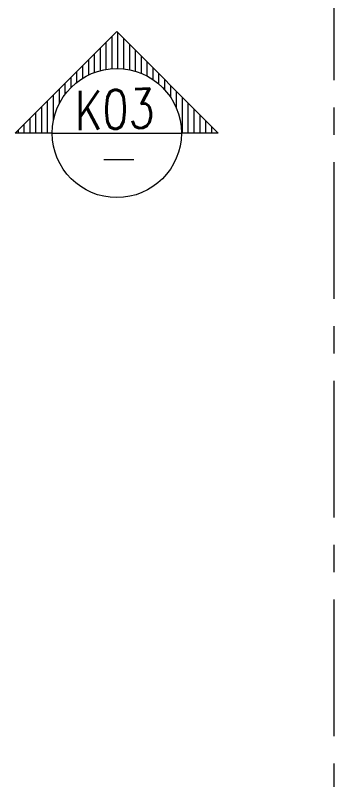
# Model space of a CAD drawing. Header units: millimetres. Extents: x 33350 to 35310, y -217097 to -211540.
# Drawn here: x 33393.8 to 33568.5, y -214119 to -213699.4 of the extents above; entities that cross this region are included whole.
import ezdxf

# ---------------------------------------------------------------- set-up
doc = ezdxf.new("R2010")
doc.units = ezdxf.units.MM
doc.header["$LTSCALE"] = 60
doc.header["$MEASUREMENT"] = 0
doc.linetypes.add('CENTER', pattern=[2, 1.25, -0.25, 0.25, -0.25])
for name, color, linetype, lineweight in [('M-BOUNDARYWALL', 1, 'Continuous', 13), ('M-SB-AKS-02', 15, 'CENTER', 18), ('M-SB-REF-01', 240, 'Continuous', 20), ('M-TBL-YZ-03_ENG', 255, 'Continuous', 20)]:
    doc.layers.add(name, color=color, linetype=linetype, lineweight=lineweight)
doc.styles.add('TEXT1000', font='romand.shx', dxfattribs={"height": 1500})

# ---------------------------------------------------------------- blocks, each defined once
blk = doc.blocks.new('REF-01')
for p, q in [((4.547e-13, 110), (-109.9999999999995, 0)), ((110.0000000000004, 5.457000000000001e-12), (4.547e-13, 110)), ((1.268411722365724, 69.98850714012042), (1.268411722365724, 108.7315882776347)), ((-5.081588277634637, 69.81530964320517), (-5.081588277634637, 104.9184117223667)), ((7.618411722366088, 69.584192190674), (7.618411722366088, 102.3815882776343)), ((-17.78158827763444, 67.7038781631054), (-17.78158827763444, 92.21841172236601)), ((-11.43158827763409, 69.06025477400725), (-11.43158827763409, 98.56841172236635)), ((13.96841172236554, 68.59215315146866), (13.96841172236554, 96.0315882776358)), ((-24.13158827763391, 65.70895256507174), (-24.13158827763391, 85.86841172236564)), ((20.31841172236591, 66.98628326068321), (20.31841172236591, 89.68158827763546)), ((26.66841172236536, 64.72090710277735), (26.66841172236536, 83.33158827763691)), ((-30.48158827763427, 63.01486154926351), (-30.48158827763427, 79.51841172236526)), ((33.01841172236573, 61.72345168031643), (33.01841172236573, 76.98158827763655)), ((-43.18158827763411, 55.09401450085897), (-43.18158827763411, 66.81841172236636)), ((-36.83158827763464, 59.52675117077159), (-36.83158827763464, 73.16841172236673)), ((39.3684117223661, 57.88029162381825), (39.3684117223661, 70.63158827763618)), ((-49.53158827763445, 49.46333756121749), (-49.53158827763445, 60.468411722366)), ((45.71841172236554, 53.0077997051776), (45.71841172236554, 64.28158827763764)), ((-55.8815882776339, 42.15742036188929), (-55.8815882776339, 54.11841172236564)), ((52.06841172236589, 46.78547318035996), (52.06841172236589, 57.93158827763727)), ((58.41841172236536, 38.5653882624847), (58.41841172236536, 51.58158827763691)), ((-62.23158827763428, 32.05041997295848), (-62.23158827763428, 47.76841172236527)), ((64.76841172236573, 26.55283116660394), (64.76841172236573, 45.23158827763835)), ((-74.93158827763409, 5.457000000000001e-12), (-74.93158827763409, 35.06841172236637)), ((-68.58158827763464, 14.02019077320438), (-68.58158827763464, 41.41841172236673)), ((71.11841172236609, 5.457000000000001e-12), (71.11841172236609, 38.881588277638)), ((-81.28158827763446, 5.457000000000001e-12), (-81.28158827763446, 28.718411722366)), ((77.46841172236554, 5.457000000000001e-12), (77.46841172236554, 32.53158827763946)), ((83.81841172236591, 5.457000000000001e-12), (83.81841172236591, 26.1815882776391)), ((-87.63158827763391, 5.457000000000001e-12), (-87.63158827763391, 22.36841172236564)), ((90.16841172236536, 5.457000000000001e-12), (90.16841172236536, 19.83158827763873)), ((-100.3315882776337, 5.457000000000001e-12), (-100.3315882776337, 9.668411722366727)), ((-93.98158827763427, 5.457000000000001e-12), (-93.98158827763427, 16.01841172236527)), ((96.51841172236573, 5.457000000000001e-12), (96.51841172236573, 13.48158827764018)), ((-69.99999999999955, 5.457000000000001e-12), (-109.9999999999995, 5.457000000000001e-12)), ((-69.99999999999955, 5.457000000000001e-12), (-108.6116015911098, 5.457000000000001e-12)), ((-106.6815882776341, 5.457000000000001e-12), (-106.6815882776341, 3.318411722366363)), ((110.0000000000004, 5.457000000000001e-12), (70.00000000000045, 5.457000000000001e-12)), ((102.8684117223661, 5.457000000000001e-12), (102.8684117223661, 7.131588277639822)), ((109.2184117223655, 5.457000000000001e-12), (109.2184117223655, 0.7815882776394574))]:
    blk.add_line(p, q)
blk.add_circle((4.547e-13, 0), 70)
blk = doc.blocks.new('A$C55F92D82')
at = {"layer": 'M-SB-REF-01', "extrusion": (0.2562410331942285, 0.1289654861560885, 0.95797099971141)}
for p, q in [((1373.746897378936, 2063.866219924297, -72.70973820593167), (1848.494785096031, 2063.866219923832, -199.6967652578357)), ((579.6224221820011, 1636.220934627577, 197.2762615872077), (2608.30286398763, 1636.220934626646, -345.3614305617798))]:
    blk.add_line(p, q, dxfattribs=at)
at = {"layer": 'M-SB-REF-01', "extrusion": (-0.2562410331942285, -0.1289654861560885, -0.95797099971141), "xscale": 14.99999999985527, "yscale": 14.99999999985527, "zscale": -14.99999999997227, "rotation": 295.7407830747898}
blk.add_blockref('REF-01', (-744.9522582557146, -2089.876957527197, -548.5240141476856), dxfattribs=at)

msp = doc.modelspace()

# ---------------------------------------------------------------- linework, layer by layer
at = {"layer": 'M-SB-AKS-02'}
msp.add_line((33568.50518185663, -211620.0915645988), (33568.50518185663, -217013.55213878), dxfattribs=at)

# ---------------------------------------------------------------- block references
at = {"layer": 'M-BOUNDARYWALL', "extrusion": (0.2583989010541608, -0.1245855996774995, -0.9579709997108472), "xscale": 0.03375000000000021, "yscale": 0.03375000000000021, "zscale": -0.03375000000000021, "rotation": 63.28399938585313}
msp.add_blockref('A$C55F92D82', (-177999.6019681522, 117726.9710857932, 35272.7457701636), dxfattribs=at)

# ---------------------------------------------------------------- texts
at = {"layer": 'M-TBL-YZ-03_ENG', "extrusion": (-0.2583989010541616, 0.1245855996774988, 0.957970999710847), "insert": (33470.31509704038, -213739.5887004315, 2.648970242262389), "char_height": 21.65625, "width": 171.8079928335184, "attachment_point": 3, "text_direction": (0.966038305624576, 0.0333245400933303, 0.2562410331964151), "style": 'TEXT1000'}
msp.add_mtext('{\\Fromans|c162;\\W0.8;K03}', dxfattribs=at)

doc.saveas('drawing.dxf')
